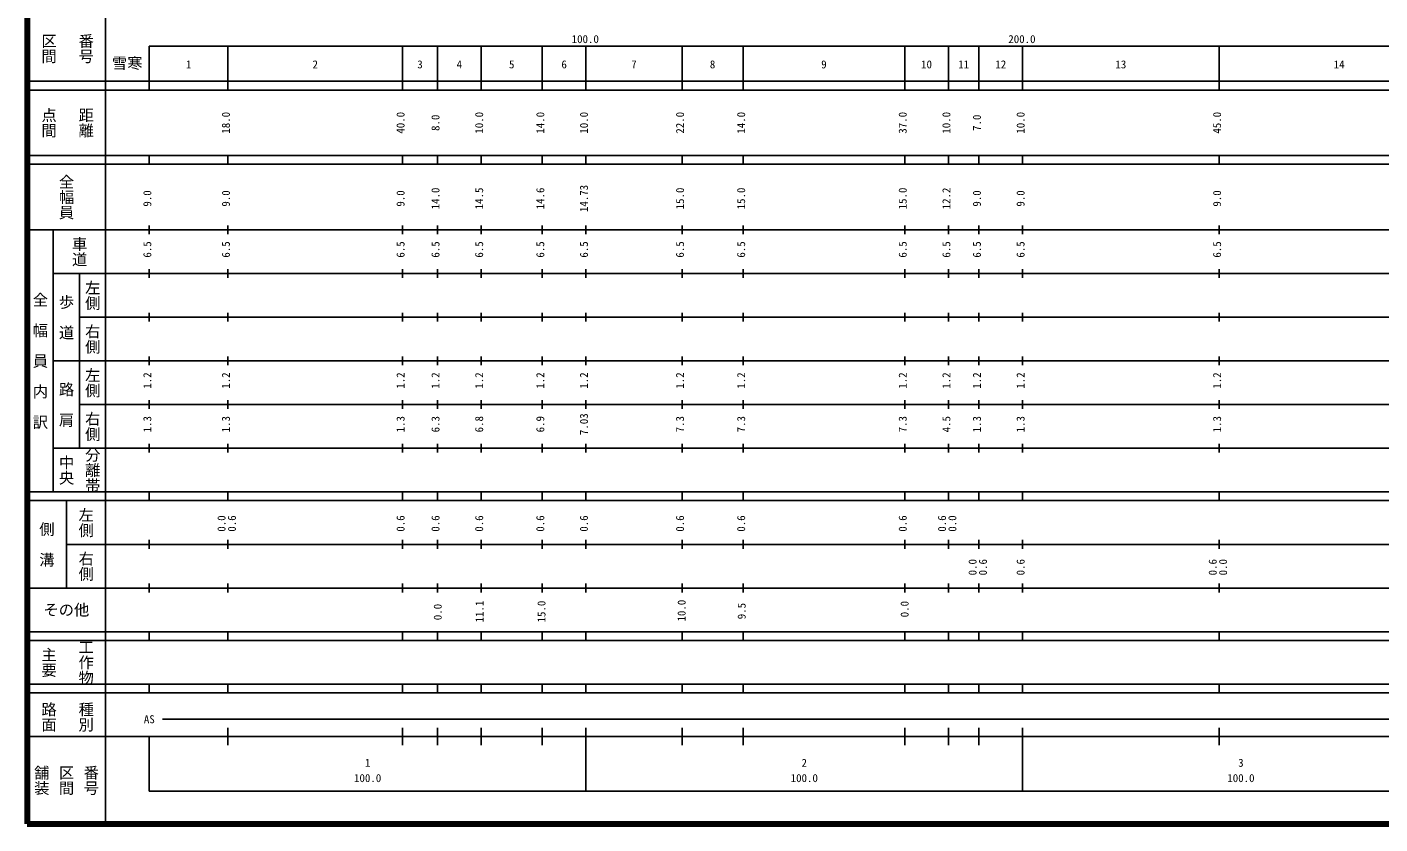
# Model space of a CAD drawing. Units: millimetres on the paper, enlarged 1000 times. Extents: x 40000 to 680000, y 20000 to 380000.
# Drawn here: x 40000 to 349838, y 20000 to 202409 of the extents above; entities that cross this region are included whole.
import ezdxf
from ezdxf.enums import TextEntityAlignment as Align

# ---------------------------------------------------------------- set-up
doc = ezdxf.new("R2010")
doc.units = ezdxf.units.MM
doc.header["$LTSCALE"] = 1000
doc.layers.add('M-TTL', color=2, linetype='Continuous', lineweight=140)
doc.layers.add('M-TTL-BAND', color=7, linetype='Continuous', lineweight=25)
doc.styles.add('@ＭＳ ゴシック', font='')
doc.styles.add('ＭＳ ゴシック', font='')
doc.styles.get('@ＭＳ ゴシック').set_extended_font_data('@MS Gothic')
doc.styles.get('ＭＳ ゴシック').set_extended_font_data('MS Gothic')

msp = doc.modelspace()

# ---------------------------------------------------------------- linework, layer by layer
at = {"layer": 'M-TTL'}
for p, q in [((40000, 380000), (40000, 20000)), ((40000, 20000), (680000, 20000))]:
    msp.add_line(p, q, dxfattribs=at)
at = {"layer": 'M-TTL-BAND'}
for p, q in [((58000, 370000), (58000, 20000)), ((68000, 198000), (579000, 198000)), ((68000, 198000), (68000, 188000)), ((86000, 188000), (86000, 198000)), ((126000, 188000), (126000, 198000)), ((134000, 188000), (134000, 198000)), ((144000, 188000), (144000, 198000)), ((158000, 188000), (158000, 198000)), ((168000, 188000), (168000, 198000)), ((190000, 188000), (190000, 198000)), ((204000, 188000), (204000, 198000)), ((241000, 188000), (241000, 198000)), ((251000, 188000), (251000, 198000)), ((258000, 188000), (258000, 198000)), ((268000, 188000), (268000, 198000)), ((313000, 188000), (313000, 198000)), ((40000, 190000), (579000, 190000)), ((40000, 188000), (579000, 188000)), ((40000, 173000), (579000, 173000)), ((40000, 171000), (579000, 171000)), ((68000, 171000), (68000, 173000)), ((86000, 171000), (86000, 173000)), ((126000, 171000), (126000, 173000)), ((134000, 171000), (134000, 173000)), ((144000, 171000), (144000, 173000)), ((158000, 171000), (158000, 173000)), ((168000, 171000), (168000, 173000)), ((190000, 171000), (190000, 173000)), ((204000, 171000), (204000, 173000)), ((241000, 171000), (241000, 173000)), ((251000, 171000), (251000, 173000)), ((258000, 171000), (258000, 173000)), ((268000, 171000), (268000, 173000)), ((313000, 171000), (313000, 173000)), ((40000, 156000), (579000, 156000)), ((46000, 96000), (46000, 156000)), ((68000, 155000), (68000, 157000)), ((86000, 155000), (86000, 157000)), ((126000, 155000), (126000, 157000)), ((134000, 155000), (134000, 157000)), ((144000, 155000), (144000, 157000)), ((158000, 155000), (158000, 157000)), ((168000, 155000), (168000, 157000)), ((190000, 155000), (190000, 157000)), ((204000, 155000), (204000, 157000)), ((241000, 155000), (241000, 157000)), ((251000, 155000), (251000, 157000)), ((258000, 155000), (258000, 157000)), ((268000, 155000), (268000, 157000)), ((313000, 155000), (313000, 157000)), ((46000, 146000), (579000, 146000)), ((52000, 146000), (52000, 106000)), ((68000, 145000), (68000, 147000)), ((86000, 145000), (86000, 147000)), ((126000, 145000), (126000, 147000)), ((134000, 145000), (134000, 147000)), ((144000, 145000), (144000, 147000)), ((158000, 145000), (158000, 147000)), ((168000, 145000), (168000, 147000)), ((190000, 145000), (190000, 147000)), ((204000, 145000), (204000, 147000)), ((241000, 145000), (241000, 147000)), ((251000, 145000), (251000, 147000)), ((258000, 145000), (258000, 147000)), ((268000, 145000), (268000, 147000)), ((313000, 145000), (313000, 147000)), ((68000, 135000), (68000, 137000)), ((86000, 135000), (86000, 137000)), ((126000, 135000), (126000, 137000)), ((134000, 135000), (134000, 137000)), ((144000, 135000), (144000, 137000)), ((158000, 135000), (158000, 137000)), ((168000, 135000), (168000, 137000)), ((190000, 135000), (190000, 137000)), ((204000, 135000), (204000, 137000)), ((241000, 135000), (241000, 137000)), ((251000, 135000), (251000, 137000)), ((258000, 135000), (258000, 137000)), ((268000, 135000), (268000, 137000)), ((313000, 135000), (313000, 137000)), ((52000, 136000), (579000, 136000)), ((46000, 126000), (579000, 126000)), ((68000, 125000), (68000, 127000)), ((86000, 125000), (86000, 127000)), ((126000, 125000), (126000, 127000)), ((134000, 125000), (134000, 127000)), ((144000, 125000), (144000, 127000)), ((158000, 125000), (158000, 127000)), ((168000, 125000), (168000, 127000)), ((190000, 125000), (190000, 127000)), ((204000, 125000), (204000, 127000)), ((241000, 125000), (241000, 127000)), ((251000, 125000), (251000, 127000)), ((258000, 125000), (258000, 127000)), ((268000, 125000), (268000, 127000)), ((313000, 125000), (313000, 127000)), ((52000, 116000), (579000, 116000)), ((68000, 115000), (68000, 117000)), ((86000, 115000), (86000, 117000)), ((126000, 115000), (126000, 117000)), ((134000, 115000), (134000, 117000)), ((144000, 115000), (144000, 117000)), ((158000, 115000), (158000, 117000)), ((168000, 115000), (168000, 117000)), ((190000, 115000), (190000, 117000)), ((204000, 115000), (204000, 117000)), ((241000, 115000), (241000, 117000)), ((251000, 115000), (251000, 117000)), ((258000, 115000), (258000, 117000)), ((268000, 115000), (268000, 117000)), ((313000, 115000), (313000, 117000)), ((46000, 106000), (579000, 106000)), ((68000, 105000), (68000, 107000)), ((86000, 105000), (86000, 107000)), ((126000, 105000), (126000, 107000)), ((134000, 105000), (134000, 107000)), ((144000, 105000), (144000, 107000)), ((158000, 105000), (158000, 107000)), ((168000, 105000), (168000, 107000)), ((190000, 105000), (190000, 107000)), ((204000, 105000), (204000, 107000)), ((241000, 105000), (241000, 107000)), ((251000, 105000), (251000, 107000)), ((258000, 105000), (258000, 107000)), ((268000, 105000), (268000, 107000)), ((313000, 105000), (313000, 107000)), ((40000, 96000), (579000, 96000)), ((40000, 94000), (579000, 94000)), ((49000, 94000), (49000, 74000)), ((68000, 94000), (68000, 96000)), ((86000, 94000), (86000, 96000)), ((126000, 94000), (126000, 96000)), ((134000, 94000), (134000, 96000)), ((144000, 94000), (144000, 96000)), ((158000, 94000), (158000, 96000)), ((168000, 94000), (168000, 96000)), ((190000, 94000), (190000, 96000)), ((204000, 94000), (204000, 96000)), ((241000, 94000), (241000, 96000)), ((251000, 94000), (251000, 96000)), ((258000, 94000), (258000, 96000)), ((268000, 94000), (268000, 96000)), ((313000, 94000), (313000, 96000)), ((49000, 84000), (579000, 84000)), ((68000, 83000), (68000, 85000)), ((86000, 83000), (86000, 85000)), ((126000, 83000), (126000, 85000)), ((134000, 83000), (134000, 85000)), ((144000, 83000), (144000, 85000)), ((158000, 83000), (158000, 85000)), ((168000, 83000), (168000, 85000)), ((190000, 83000), (190000, 85000)), ((204000, 83000), (204000, 85000)), ((241000, 83000), (241000, 85000)), ((251000, 83000), (251000, 85000)), ((258000, 83000), (258000, 85000)), ((268000, 83000), (268000, 85000)), ((313000, 83000), (313000, 85000)), ((68000, 73000), (68000, 75000)), ((86000, 73000), (86000, 75000)), ((126000, 73000), (126000, 75000)), ((134000, 73000), (134000, 75000)), ((144000, 73000), (144000, 75000)), ((158000, 73000), (158000, 75000)), ((168000, 73000), (168000, 75000)), ((190000, 73000), (190000, 75000)), ((204000, 73000), (204000, 75000)), ((241000, 73000), (241000, 75000)), ((251000, 73000), (251000, 75000)), ((258000, 73000), (258000, 75000)), ((268000, 73000), (268000, 75000)), ((313000, 73000), (313000, 75000)), ((40000, 74000), (579000, 74000)), ((40000, 64000), (579000, 64000)), ((40000, 62000), (579000, 62000)), ((68000, 62000), (68000, 64000)), ((86000, 62000), (86000, 64000)), ((126000, 62000), (126000, 64000)), ((134000, 62000), (134000, 64000)), ((144000, 62000), (144000, 64000)), ((158000, 62000), (158000, 64000)), ((168000, 62000), (168000, 64000)), ((190000, 62000), (190000, 64000)), ((204000, 62000), (204000, 64000)), ((241000, 62000), (241000, 64000)), ((251000, 62000), (251000, 64000)), ((258000, 62000), (258000, 64000)), ((268000, 62000), (268000, 64000)), ((313000, 62000), (313000, 64000)), ((40000, 52000), (579000, 52000)), ((40000, 50000), (579000, 50000)), ((68000, 50000), (68000, 52000)), ((86000, 50000), (86000, 52000)), ((126000, 50000), (126000, 52000)), ((134000, 50000), (134000, 52000)), ((144000, 50000), (144000, 52000)), ((158000, 50000), (158000, 52000)), ((168000, 50000), (168000, 52000)), ((190000, 50000), (190000, 52000)), ((204000, 50000), (204000, 52000)), ((241000, 50000), (241000, 52000)), ((251000, 50000), (251000, 52000)), ((258000, 50000), (258000, 52000)), ((268000, 50000), (268000, 52000)), ((313000, 50000), (313000, 52000)), ((71000, 44000), (565000, 44000)), ((86000, 38000), (86000, 42000)), ((126000, 38000), (126000, 42000)), ((134000, 38000), (134000, 42000)), ((144000, 38000), (144000, 42000)), ((158000, 38000), (158000, 42000)), ((168000, 27500), (168000, 42000)), ((190000, 38000), (190000, 42000)), ((204000, 38000), (204000, 42000)), ((241000, 38000), (241000, 42000)), ((251000, 38000), (251000, 42000)), ((258000, 38000), (258000, 42000)), ((268000, 27500), (268000, 42000)), ((313000, 38000), (313000, 42000)), ((40000, 40000), (579000, 40000)), ((68000, 40000), (68000, 27500)), ((68000, 27500), (579000, 27500))]:
    msp.add_line(p, q, dxfattribs=at)

# ---------------------------------------------------------------- texts
at = {"layer": 'M-TTL-BAND', "style": '@ＭＳ ゴシック'}
for s, p in [('区間', (45000, 197500)), ('番号', (53500, 197500)), ('点間', (45000, 180500)), ('距離', (53500, 180500)), ('全幅員', (49000, 163500)), ('車道', (52000, 151000)), ('左側', (55000, 141000)), ('全\u3000幅\u3000員\u3000内\u3000訳', (43000, 126000)), ('歩\u3000道', (49000, 136000)), ('右側', (55000, 131000)), ('左側', (55000, 121000)), ('路\u3000肩', (49000, 116000)), ('右側', (55000, 111000)), ('分離帯', (55000, 101000)), ('中央', (49000, 101000)), ('左側', (53500, 89000)), ('側\u3000溝', (44500, 84000)), ('右側', (53500, 79000)), ('主要', (45000, 57000)), ('工作物', (53500, 57000)), ('路面', (45000, 44500)), ('種別', (53500, 44500)), ('舗装', (43333, 30000)), ('区間', (49000, 30000)), ('番号', (54667, 30000))]:
    msp.add_text(s, height=2566, rotation=270, dxfattribs=at).set_placement(p, align=Align.MIDDLE_CENTER)
at = {"layer": 'M-TTL-BAND', "style": 'ＭＳ ゴシック'}
for s, p in [('100.0', (167844, 198195)), ('200.0', (267844, 198195)), ('1', (77000, 192405)), ('2', (106000, 192405)), ('3', (130000, 192405)), ('4', (139000, 192405)), ('5', (151000, 192405)), ('6', (163000, 192405)), ('7', (179000, 192405)), ('8', (197000, 192405)), ('9', (222500, 192405)), ('10', (246000, 192405)), ('11', (254500, 192405)), ('12', (263000, 192405)), ('13', (290500, 192405)), ('14', (340500, 192405)), ('AS', (68000, 42500)), ('1', (118000, 32523)), ('2', (218000, 32523)), ('3', (318000, 32523)), ('100.0', (118000, 29033)), ('100.0', (218000, 29033)), ('100.0', (318000, 29033))]:
    msp.add_text(s, height=1833, dxfattribs=at).set_placement(p, align=Align.BOTTOM_CENTER)
for s, p in [('雪寒', (62951, 194156)), ('その他', (49000, 69000))]:
    msp.add_text(s, height=2566, dxfattribs=at).set_placement(p, align=Align.MIDDLE_CENTER)
for s, p in [('18.0', (87000, 180500)), ('40.0', (127000, 180500)), ('10.0', (145000, 180500)), ('14.0', (159000, 180500)), ('10.0', (169000, 180500)), ('22.0', (191000, 180500)), ('14.0', (205000, 180500)), ('37.0', (242000, 180500)), ('10.0', (252000, 180500)), ('10.0', (269000, 180500)), ('45.0', (314000, 180500)), ('8.0', (135000, 180500)), ('7.0', (259000, 180500)), ('9.0', (69000, 163174)), ('9.0', (87000, 163174)), ('9.0', (127000, 163174)), ('14.0', (135000, 163174)), ('14.5', (145000, 163174)), ('14.6', (159000, 163174)), ('14.73', (169000, 163174)), ('15.0', (191000, 163174)), ('15.0', (205000, 163174)), ('15.0', (242000, 163174)), ('12.2', (252000, 163174)), ('9.0', (259000, 163174)), ('9.0', (269000, 163174)), ('9.0', (314000, 163174)), ('6.5', (69000, 151500)), ('6.5', (87000, 151500)), ('6.5', (127000, 151500)), ('6.5', (135000, 151500)), ('6.5', (145000, 151500)), ('6.5', (159000, 151500)), ('6.5', (169000, 151500)), ('6.5', (191000, 151500)), ('6.5', (205000, 151500)), ('6.5', (242000, 151500)), ('6.5', (252000, 151500)), ('6.5', (259000, 151500)), ('6.5', (269000, 151500)), ('6.5', (314000, 151500)), ('1.2', (69000, 121500)), ('1.2', (87000, 121500)), ('1.2', (127000, 121500)), ('1.2', (135000, 121500)), ('1.2', (145000, 121500)), ('1.2', (159000, 121500)), ('1.2', (169000, 121500)), ('1.2', (191000, 121500)), ('1.2', (205000, 121500)), ('1.2', (242000, 121500)), ('1.2', (252000, 121500)), ('1.2', (259000, 121500)), ('1.2', (269000, 121500)), ('1.2', (314000, 121500)), ('1.3', (69000, 111500)), ('1.3', (87000, 111500)), ('1.3', (127000, 111500)), ('6.3', (135000, 111500)), ('6.8', (145000, 111500)), ('6.9', (159000, 111500)), ('7.03', (169000, 111500)), ('7.3', (191000, 111500)), ('7.3', (205000, 111500)), ('7.3', (242000, 111500)), ('4.5', (252000, 111500)), ('1.3', (259000, 111500)), ('1.3', (269000, 111500)), ('1.3', (314000, 111500)), ('0.0', (86000, 88764)), ('0.6', (88370, 88764)), ('0.6', (127000, 88764)), ('0.6', (135000, 88764)), ('0.6', (145000, 88764)), ('0.6', (159000, 88764)), ('0.6', (169000, 88764)), ('0.6', (191000, 88764)), ('0.6', (205000, 88764)), ('0.6', (242000, 88764)), ('0.6', (251000, 88764)), ('0.0', (253370, 88764)), ('0.0', (258000, 78764)), ('0.6', (260370, 78764)), ('0.6', (269000, 78764)), ('0.6', (313000, 78764)), ('0.0', (315370, 78764)), ('0.0', (135511, 68507)), ('11.1', (145104, 68614)), ('15.0', (159281, 68614)), ('10.0', (191366, 68827)), ('9.5', (205116, 68720)), ('0.0', (242437, 69171))]:
    msp.add_text(s, height=1833, rotation=90, dxfattribs=at).set_placement(p, align=Align.BOTTOM_CENTER)

doc.saveas('drawing.dxf')
